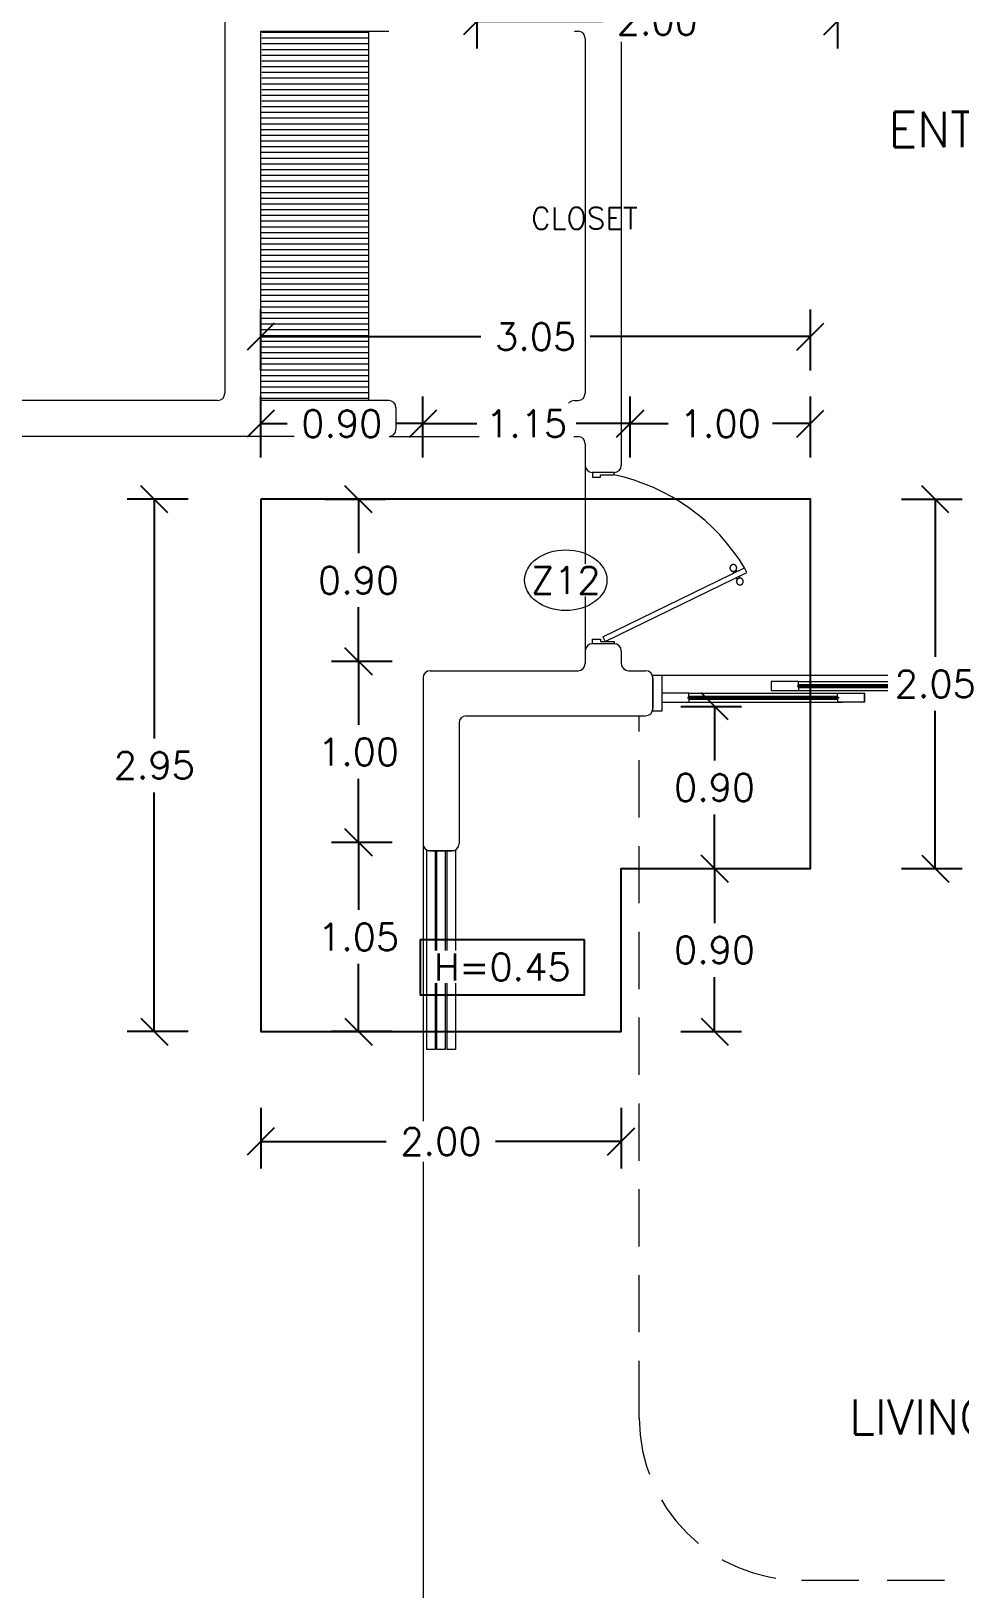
# Model space of a CAD drawing. Header units: metres. Extents: x -25 to 234, y -27 to 52.
# Drawn here: x 108.29 to 113.45, y 38.14 to 46.78 of the extents above; entities that cross this region are included whole.
import ezdxf

# ---------------------------------------------------------------- set-up
doc = ezdxf.new("R2010")
doc.units = ezdxf.units.M
doc.header["$LTSCALE"] = 0.1
doc.header["$MEASUREMENT"] = 0
doc.header["$PDMODE"] = 66
doc.linetypes.add('CONTINUA', pattern=[0])
doc.linetypes.add('HIDDEN2', pattern=[4.7625, 3.175, -1.5875])
for name, color, linetype, lineweight in [('0-S-GRID-IDEN', 1, 'Continuous', 9), ('A-DOOR', 251, 'Continuous', 5), ('A-WALL', 7, 'Continuous', 5), ('baños', 251, 'Continuous', 0), ('closets', 253, 'Continuous', 0), ('piscina', 131, 'Continuous', 0), ('piso', 253, 'Continuous', 0)]:
    doc.layers.add(name, color=color, linetype=linetype, lineweight=lineweight)
for name, color, linetype in [('001-DIMTEXTO', 4, 'Continuous'), ('DIMENSIONES', 7, 'Continuous'), ('DIMTEXTO', 4, 'Continuous'), ('TEXTOS', 4, 'Continuous'), ('ZAPATAS', 6, 'Continuous')]:
    doc.layers.add(name, color=color, linetype=linetype)
doc.layers.add('Techos 1', color=7, linetype='HIDDEN2', lineweight=9, true_color=0x42391a)
doc.styles.add('SMPLEX', font='simplex.shx')
doc.styles.get("Standard").update_dxf_attribs({"font": 'arial.ttf'})
doc.dimstyles.new('DIM-75', dxfattribs={"dimscale": 0.75, "dimtxt": 0.2, "dimasz": 0.2, "dimexe": 0.2, "dimexo": 0.2, "dimgap": 0.1, "dimtad": 0, "dimtih": 1, "dimtoh": 1, "dimzin": 0, "dimdsep": 46, "dimtxsty": 'SMPLEX', "dimblk1": 'OBLIQUE', "dimblk2": 'OBLIQUE', "dimsah": 1, "dimcen": 0.2, "dimclrd": 4, "dimclre": 4, "dimclrt": 4, "dimadec": 0, "dimazin": 0, "dimtfac": 1, "dimtmove": 1, "dimatfit": 3, "dimldrblk": 'OPEN30', "dimfxl": 0.25, "dimfxlon": 1, "dimtfill": 1, "dimtolj": 1, "dimtzin": 0, "dimarcsym": 0})

# ---------------------------------------------------------------- blocks, each defined once
blk = doc.blocks.new('puerta 1.00')
at = {"layer": 'A-DOOR'}
for p, q in [((-0.15, -0.0125), (-0.9369, -0.3949)), ((-0.1376, -0.038), (-0.9245, -0.4204)), ((-0.1376, -0.038), (-0.15, -0.0125)), ((-0.9369, -0.3949), (-0.9245, -0.4204)), ((-0.8946, -0.3743), (-0.8996, -0.3641)), ((-0.8777, -0.3661), (-0.8826, -0.3559)), ((-0.8822, -0.3998), (-0.8772, -0.4101)), ((-0.8653, -0.3916), (-0.8603, -0.4018))]:
    blk.add_line(p, q, dxfattribs=at)
for points in [[(-0.08, 0), (-0.08, -0.025), (-0.125, -0.025), (-0.125, -0.0125), (-0.2, -0.0125), (-0.2, 0), (-0.08, 0)], [(-0.08, -0.95), (-0.08, -0.925), (-0.125, -0.925), (-0.125, -0.9375), (-0.2, -0.9375), (-0.2, -0.95), (-0.08, -0.95)]]:
    blk.add_lwpolyline(points, dxfattribs=at)
blk.add_arc((0.0366, 0.1602), 1.1229, 211.13358, 257.83427, dxfattribs=at)
for points in [[(-0.8982, -0.3642), (-0.9033, -0.3642), (-0.912, -0.3591), (-0.917, -0.3504), (-0.917, -0.3403), (-0.912, -0.3316), (-0.9033, -0.3265), (-0.8932, -0.3265), (-0.8844, -0.3316), (-0.8794, -0.3403), (-0.8794, -0.3504), (-0.8844, -0.3591), (-0.8932, -0.3642), (-0.8982, -0.3642)], [(-0.8617, -0.4394), (-0.8667, -0.4394), (-0.8754, -0.4344), (-0.8805, -0.4256), (-0.8805, -0.4156), (-0.8754, -0.4068), (-0.8667, -0.4018), (-0.8566, -0.4018), (-0.8479, -0.4068), (-0.8428, -0.4156), (-0.8428, -0.4257), (-0.8479, -0.4344), (-0.8566, -0.4394), (-0.8617, -0.4394)]]:
    blk.add_open_spline(points, degree=2, dxfattribs=at)
blk = doc.blocks.new('PL BASE 1N NASAS 09')
at = {"layer": 'closets', "transparency": 33554687}
h = blk.add_hatch(dxfattribs=at)
h.set_pattern_fill('LINE', color=256, scale=0.01, angle=180)
h.set_pattern_definition([(180, (-436.975463, -2859.17424), (-4e-18, -0.03175), [])])
h.paths.add_polyline_path([(-100.8257, -37.4997), (-100.8295, -39.5497), (-100.2311, -39.5497), (-100.2311, -37.4997)])
at = {"layer": 'A-DOOR'}
for p, q in [((-97.0736, -41.1051), (-97.0736, -41.0604)), ((-97.0736, -41.1051), (-97.0736, -41.0604)), ((-97.8484, -41.1101), (-97.9984, -41.1101)), ((-97.9984, -41.1101), (-97.9984, -41.1601)), ((-97.8484, -41.1101), (-97.9984, -41.1101)), ((-97.9984, -41.1101), (-97.9984, -41.1601)), ((-97.8534, -41.1326), (-97.8534, -41.1376)), ((-97.8534, -41.1326), (-97.1511, -41.1326)), ((-97.8534, -41.1326), (-97.8534, -41.1376)), ((-97.8534, -41.1326), (-97.1511, -41.1326)), ((-97.8534, -41.1376), (-97.1511, -41.1376)), ((-97.8534, -41.1376), (-97.1511, -41.1376)), ((-97.8484, -41.1326), (-97.8484, -41.1101)), ((-97.8484, -41.1101), (-97.1299, -41.1101)), ((-97.8484, -41.1326), (-97.8484, -41.1101)), ((-97.8484, -41.1101), (-97.1299, -41.1101)), ((-97.8434, -41.1279), (-97.8484, -41.1279)), ((-97.8434, -41.1279), (-97.8484, -41.1279)), ((-97.8484, -41.1376), (-97.8484, -41.1601)), ((-97.8484, -41.1376), (-97.8484, -41.1601)), ((-97.8434, -41.1424), (-97.8484, -41.1424)), ((-97.8434, -41.1424), (-97.8484, -41.1424)), ((-97.8434, -41.1279), (-97.8434, -41.1326)), ((-97.1611, -41.1279), (-97.8434, -41.1279)), ((-97.8434, -41.1279), (-97.8434, -41.1326)), ((-97.1611, -41.1279), (-97.8434, -41.1279)), ((-97.8434, -41.1424), (-97.8434, -41.1376)), ((-97.8434, -41.1424), (-97.8434, -41.1376)), ((-97.8434, -41.1424), (-97.1611, -41.1424)), ((-97.8434, -41.1424), (-97.1611, -41.1424)), ((-97.1611, -41.1279), (-97.1561, -41.1279)), ((-97.1611, -41.1279), (-97.1611, -41.1326)), ((-97.1611, -41.1279), (-97.1561, -41.1279)), ((-97.1611, -41.1279), (-97.1611, -41.1326)), ((-97.1611, -41.1424), (-97.1611, -41.1376)), ((-97.1611, -41.1424), (-97.1611, -41.1376)), ((-97.1611, -41.1424), (-97.1561, -41.1424)), ((-97.1611, -41.1424), (-97.1561, -41.1424)), ((-97.1561, -41.1101), (-97.0061, -41.1101)), ((-97.1561, -41.1326), (-97.1561, -41.1101)), ((-97.1561, -41.1101), (-97.0061, -41.1101)), ((-97.1561, -41.1326), (-97.1561, -41.1101)), ((-97.1561, -41.1376), (-97.1561, -41.1601)), ((-97.1561, -41.1376), (-97.1561, -41.1601)), ((-97.1511, -41.1326), (-97.1511, -41.1376)), ((-97.1511, -41.1326), (-97.1511, -41.1376)), ((-97.0886, -41.07), (-97.0886, -41.1051)), ((-97.0886, -41.07), (-97.0886, -41.1051)), ((-97.0061, -41.1601), (-97.0061, -41.1101)), ((-97.0061, -41.1101), (-97.0061, -41.1601)), ((-97.0061, -41.1601), (-97.0061, -41.1101)), ((-97.0061, -41.1101), (-97.0061, -41.1601)), ((-98.4561, -41.1747), (-98.6061, -41.1747)), ((-98.6061, -41.1747), (-98.6061, -41.2247)), ((-98.4561, -41.1747), (-98.6061, -41.1747)), ((-98.6061, -41.1747), (-98.6061, -41.2247)), ((-98.6061, -41.2247), (-98.4561, -41.2247)), ((-98.6061, -41.2247), (-98.4561, -41.2247)), ((-98.4611, -41.1972), (-98.4611, -41.2022)), ((-98.4611, -41.1972), (-97.6261, -41.1972)), ((-98.4611, -41.1972), (-98.4611, -41.2022)), ((-98.4611, -41.1972), (-97.6261, -41.1972)), ((-98.4611, -41.2022), (-97.6261, -41.2022)), ((-98.4611, -41.2022), (-97.6261, -41.2022)), ((-98.4561, -41.1972), (-98.4561, -41.1747)), ((-98.4561, -41.1747), (-97.6049, -41.1747)), ((-98.4561, -41.1972), (-98.4561, -41.1747)), ((-98.4561, -41.1747), (-97.6049, -41.1747)), ((-98.4511, -41.1925), (-98.4561, -41.1925)), ((-98.4511, -41.1925), (-98.4561, -41.1925)), ((-98.4561, -41.2022), (-98.4561, -41.2247)), ((-98.4561, -41.2022), (-98.4561, -41.2247)), ((-98.4511, -41.207), (-98.4561, -41.207)), ((-98.4511, -41.207), (-98.4561, -41.207)), ((-98.4561, -41.2247), (-97.6049, -41.2247)), ((-98.4561, -41.2247), (-97.6049, -41.2247)), ((-98.4511, -41.1925), (-98.4511, -41.1972)), ((-97.6361, -41.1925), (-98.4511, -41.1925)), ((-98.4511, -41.1925), (-98.4511, -41.1972)), ((-97.6361, -41.1925), (-98.4511, -41.1925)), ((-98.4511, -41.207), (-98.4511, -41.2022)), ((-98.4511, -41.207), (-98.4511, -41.2022)), ((-98.4511, -41.207), (-97.6361, -41.207)), ((-98.4511, -41.207), (-97.6361, -41.207)), ((-97.9984, -41.1601), (-97.8484, -41.1601)), ((-97.9984, -41.1601), (-97.8484, -41.1601)), ((-97.8484, -41.1601), (-97.1299, -41.1601)), ((-97.8484, -41.1601), (-97.1299, -41.1601)), ((-97.6361, -41.1925), (-97.6311, -41.1925)), ((-97.6361, -41.1925), (-97.6361, -41.1972)), ((-97.6361, -41.1925), (-97.6311, -41.1925)), ((-97.6361, -41.1925), (-97.6361, -41.1972)), ((-97.6361, -41.207), (-97.6361, -41.2022)), ((-97.6361, -41.207), (-97.6361, -41.2022)), ((-97.6361, -41.207), (-97.6311, -41.207)), ((-97.6361, -41.207), (-97.6311, -41.207)), ((-97.6311, -41.1747), (-97.4811, -41.1747)), ((-97.6311, -41.1972), (-97.6311, -41.1747)), ((-97.6311, -41.1747), (-97.4811, -41.1747)), ((-97.6311, -41.1972), (-97.6311, -41.1747)), ((-97.6311, -41.2022), (-97.6311, -41.2247)), ((-97.6311, -41.2022), (-97.6311, -41.2247)), ((-97.4811, -41.2247), (-97.6311, -41.2247)), ((-97.4811, -41.2247), (-97.6311, -41.2247)), ((-97.6261, -41.1972), (-97.6261, -41.2022)), ((-97.6261, -41.1972), (-97.6261, -41.2022)), ((-97.4811, -41.2247), (-97.4811, -41.1747)), ((-97.4811, -41.1747), (-97.4811, -41.2247)), ((-97.4811, -41.2247), (-97.4811, -41.1747)), ((-97.4811, -41.1747), (-97.4811, -41.2247)), ((-97.0061, -41.1601), (-97.1561, -41.1601)), ((-97.0061, -41.1601), (-97.1561, -41.1601)), ((-97.0886, -41.2002), (-97.0886, -41.1651)), ((-97.0886, -41.2002), (-97.0886, -41.1651)), ((-97.0736, -41.1651), (-97.0736, -41.2099)), ((-97.0736, -41.1651), (-97.0736, -41.2099))]:
    blk.add_line(p, q, dxfattribs=at)
at = {"layer": 'A-DOOR', "color": 7}
for points in [[(-97.0736, -41.0604), (-97.0736, -41.07), (-97.1709, -41.07), (-97.1709, -41.0604)], [(-97.0736, -41.0604), (-97.0736, -41.07), (-97.1709, -41.07), (-97.1709, -41.0604)], [(-97.0563, -41.1101), (-97.1058, -41.1101), (-97.1058, -41.1051), (-97.0563, -41.1051)], [(-97.0563, -41.1101), (-97.1058, -41.1101), (-97.1058, -41.1051), (-97.0563, -41.1051)], [(-97.0736, -41.2099), (-97.0736, -41.2002), (-97.1709, -41.2002), (-97.1709, -41.2099)], [(-97.0736, -41.2099), (-97.0736, -41.2002), (-97.1709, -41.2002), (-97.1709, -41.2099)], [(-97.0563, -41.1601), (-97.1058, -41.1601), (-97.1058, -41.1651), (-97.0563, -41.1651)], [(-97.0563, -41.1601), (-97.1058, -41.1601), (-97.1058, -41.1651), (-97.0563, -41.1651)]]:
    blk.add_lwpolyline(points, close=True, dxfattribs=at)
at = {"layer": 'A-DOOR'}
for points in [[(-98.6061, -41.2747), (-98.6561, -41.2747), (-98.6561, -41.0747), (-98.6061, -41.0747)], [(-98.6061, -41.2747), (-98.6561, -41.2747), (-98.6561, -41.0747), (-98.6061, -41.0747)], [(-99.9113, -43.1497), (-99.8613, -43.1497), (-99.8613, -42.0497), (-99.9113, -42.0497)], [(-99.8563, -43.1497), (-99.8063, -43.1497), (-99.8063, -42.0497), (-99.8563, -42.0497)], [(-99.7983, -43.1497), (-99.7483, -43.1497), (-99.7483, -42.0497), (-99.7983, -42.0497)]]:
    blk.add_lwpolyline(points, close=True, dxfattribs=at)
at = {"layer": 'A-WALL'}
for p, q in [((-101.031, -35.4897), (-101.031, -39.5097)), ((-98.8311, -35.4897), (-98.8311, -39.9097)), ((-100.831, -37.4997), (-100.1211, -37.4997)), ((-100.831, -39.5497), (-100.831, -37.4997)), ((-99.1011, -37.4997), (-99.1011, -37.4997)), ((-99.0911, -37.4997), (-99.0711, -37.4997)), ((-99.0311, -37.5397), (-99.0311, -39.5097)), ((-101.071, -39.5497), (-103.941, -39.5497)), ((-100.1211, -39.5497), (-100.831, -39.5497)), ((-100.0811, -39.5897), (-100.0811, -39.7097)), ((-99.1311, -39.5897), (-99.1311, -39.7097)), ((-99.0911, -39.5497), (-99.0711, -39.5497)), ((-100.1211, -39.7497), (-103.941, -39.7497)), ((-99.0911, -39.7497), (-99.0711, -39.7497)), ((-99.0311, -39.7897), (-99.0311, -39.9097)), ((-98.8711, -39.9497), (-98.9911, -39.9497)), ((-99.0311, -40.9397), (-99.0311, -41.0097)), ((-98.8711, -40.8997), (-98.9911, -40.8997)), ((-98.8311, -40.9397), (-98.8311, -41.0097)), ((-99.8911, -41.0497), (-99.0711, -41.0497)), ((-98.7911, -41.0497), (-98.696, -41.0497)), ((-99.9311, -41.0897), (-99.9311, -42.0097)), ((-98.656, -41.0897), (-98.656, -41.2597)), ((-98.656, -41.1197), (-98.656, -41.2297)), ((-99.6911, -41.2997), (-98.696, -41.2997)), ((-99.7311, -41.3397), (-99.7311, -42.0097))]:
    blk.add_line(p, q, dxfattribs=at)
at = {"layer": 'A-WALL', "transparency": 33554684}
for p, q in [((-99.8911, -42.0497), (-99.7711, -42.0497)), ((-99.8011, -42.0497), (-99.8611, -42.0497))]:
    blk.add_line(p, q, dxfattribs=at)
at = {"layer": 'A-WALL'}
for centre, start, end in [((-99.0711, -37.5397), 0, 90), ((-101.071, -39.5097), 270, 0), ((-99.0711, -39.5097), 270, 0), ((-100.1211, -39.5897), 0, 90), ((-99.0911, -39.5897), 90, 180), ((-100.1211, -39.7097), 270, 0), ((-99.0911, -39.7097), 180, 270), ((-99.0711, -39.7897), 0, 90), ((-98.9911, -39.9097), 180, 270), ((-98.8711, -39.9097), 270, 0), ((-98.9911, -40.9397), 90, 180), ((-98.8711, -40.9397), 360, 90), ((-99.8911, -41.0897), 90, 180), ((-99.0711, -41.0097), 270, 360), ((-98.7911, -41.0097), 180, 270), ((-98.696, -41.0897), 0, 90), ((-99.6911, -41.3397), 90, 180), ((-98.696, -41.2597), 270, 0), ((-99.8911, -42.0097), 180, 270), ((-99.7711, -42.0097), 270, 0)]:
    blk.add_arc(centre, 0.04, start, end, dxfattribs=at)
at = {"layer": 'closets', "transparency": 33554687}
blk.add_line((-100.2311, -39.5497), (-100.2311, -37.4997), dxfattribs=at)
at = {"layer": 'piscina', "const_width": 0.004}
for points in [[(-97.8534, -41.1351), (-97.1511, -41.1351)], [(-97.8534, -41.1351), (-97.1511, -41.1351)], [(-98.4611, -41.1997), (-97.6261, -41.1997)], [(-98.4611, -41.1997), (-97.6261, -41.1997)]]:
    blk.add_lwpolyline(points, dxfattribs=at)
at = {"layer": 'piso'}
for p, q in [((-100.1211, -39.7497), (-99.0911, -39.7497)), ((-99.0311, -39.9097), (-99.0311, -40.9397)), ((-98.6561, -41.0747), (-94.6561, -41.0747)), ((-98.6561, -41.0747), (-94.6561, -41.0747)), ((-99.9311, -42.0097), (-99.9311, -48.4897))]:
    blk.add_line(p, q, dxfattribs=at)
at = {"layer": 'Techos 1'}
for p, q in [((-98.7311, -45.1977), (-98.7311, -41.2997)), ((-97.8311, -46.0977), (-95.4811, -46.0977))]:
    blk.add_line(p, q, dxfattribs=at)
blk.add_arc((-97.8311, -45.1977), 0.9, 180, 270, dxfattribs=at)
at = {"layer": 'A-DOOR', "rotation": 180}
blk.add_blockref('puerta 1.00', (-99.0711, -40.8997), dxfattribs=at)
at = {"layer": 'TEXTOS', "width": 3.404877}
for s, insert, char_height, attachment_point in [('{\\Fromans|c0; ENTERTAINMENT}', (-97.482, -38.1433), 0.195, 7), ('{\\Fromans|c0;\\H0.8x;CLOSET\\H1.25x; }', (-98.7396, -38.5982), 0.15, 9), ('{\\Fromans|c0; LIVING ROOM}', (-97.6997, -45.2888), 0.195, 7)]:
    blk.add_mtext(s, dxfattribs=dict(at, insert=insert, char_height=char_height, attachment_point=attachment_point))
blk = doc.blocks.new('_Oblique')
at = {"color": 0, "linetype": 'ByBlock', "lineweight": -2}
blk.add_line((-0.5, -0.5), (0.5, 0.5), dxfattribs=at)
blk = doc.blocks.new('*D1046')
at = {"layer": 'Defpoints', "color": 0, "linetype": 'CONTINUA', "transparency": 16777216}
for p in [(113.9585, -6.8559), (114.5491, -6.8559), (114.5491, -9.8104)]:
    blk.add_point(p, dxfattribs=at)
at = {"layer": 'DIMENSIONES', "color": 4, "linetype": 'CONTINUA', "lineweight": -2, "transparency": 16777216}
for p, q in [((114.146, -6.8559), (113.8085, -6.8559)), ((113.9585, -6.8559), (113.9585, -8.1831)), ((113.9585, -9.8104), (113.9585, -8.4831)), ((114.146, -9.8104), (113.8085, -9.8104))]:
    blk.add_line(p, q, dxfattribs=at)
at = {"layer": 'DIMENSIONES', "color": 4, "linetype": 'CONTINUA', "lineweight": -2, "transparency": 16777216, "xscale": 0.15, "yscale": 0.15, "zscale": 0.15}
for p, rotation in [((113.9585, -6.8559), 90), ((113.9585, -9.8104), 270)]:
    blk.add_blockref('_Oblique', p, dxfattribs=dict(at, rotation=rotation))
at = {"layer": 'DIMENSIONES', "color": 4, "linetype": 'CONTINUA', "transparency": 16777216, "insert": (113.9585, -8.3331), "char_height": 0.15, "attachment_point": 5, "style": 'SMPLEX', "bg_fill": 3, "box_fill_scale": 1.25, "bg_fill_color": 256, "bg_fill_true_color": 13158600, "bg_fill_transparency": 0}
blk.add_mtext('\\A1;2.95', dxfattribs=at)
blk = doc.blocks.new('_Open30')
at = {"layer": 'DIMTEXTO', "color": 0, "lineweight": -2}
for p, q in [((-1, 0.268), (0, 0)), ((0, 0), (-1, -0.268)), ((0, 0), (-1, 0))]:
    blk.add_line(p, q, dxfattribs=at)
blk = doc.blocks.new('*D1047')
at = {"layer": 'Defpoints', "color": 0, "linetype": 'CONTINUA', "transparency": 16777216}
for p in [(115.0917, -7.7559), (115.4991, -7.7559), (115.4991, -8.7604)]:
    blk.add_point(p, dxfattribs=at)
at = {"layer": 'DIMENSIONES', "color": 4, "linetype": 'CONTINUA', "lineweight": -2, "transparency": 16777216}
for p, q in [((115.2792, -7.7559), (114.9417, -7.7559)), ((115.0917, -7.7559), (115.0917, -8.1081)), ((115.0917, -8.7604), (115.0917, -8.4081)), ((115.2792, -8.7604), (114.9417, -8.7604))]:
    blk.add_line(p, q, dxfattribs=at)
at = {"layer": 'DIMENSIONES', "color": 4, "linetype": 'CONTINUA', "lineweight": -2, "transparency": 16777216, "xscale": 0.15, "yscale": 0.15, "zscale": 0.15}
for p, rotation in [((115.0917, -7.7559), 90), ((115.0917, -8.7604), 270)]:
    blk.add_blockref('_Oblique', p, dxfattribs=dict(at, rotation=rotation))
at = {"layer": 'DIMENSIONES', "color": 4, "linetype": 'CONTINUA', "transparency": 16777216, "insert": (115.0917, -8.2581), "char_height": 0.15, "attachment_point": 5, "style": 'SMPLEX', "bg_fill": 3, "box_fill_scale": 1.25, "bg_fill_color": 256, "bg_fill_true_color": 13158600, "bg_fill_transparency": 0}
blk.add_mtext('\\A1;1.00', dxfattribs=at)
blk = doc.blocks.new('*D1048')
at = {"layer": 'Defpoints', "color": 0, "linetype": 'CONTINUA', "transparency": 16777216}
for p in [(114.5491, -9.8104), (116.5491, -9.8104), (116.5491, -10.4208)]:
    blk.add_point(p, dxfattribs=at)
at = {"layer": 'DIMENSIONES', "color": 4, "linetype": 'CONTINUA', "lineweight": -2, "transparency": 16777216}
for p, q in [((114.5491, -10.2333), (114.5491, -10.5708)), ((116.5491, -10.2333), (116.5491, -10.5708)), ((114.5491, -10.4208), (115.2455, -10.4208)), ((116.5491, -10.4208), (115.8527, -10.4208))]:
    blk.add_line(p, q, dxfattribs=at)
at = {"layer": 'DIMENSIONES', "color": 4, "linetype": 'CONTINUA', "lineweight": -2, "transparency": 16777216, "xscale": 0.15, "yscale": 0.15, "zscale": 0.15, "rotation": 180}
blk.add_blockref('_Oblique', (114.5491, -10.4208), dxfattribs=at)
at = {"layer": 'DIMENSIONES', "color": 4, "linetype": 'CONTINUA', "lineweight": -2, "transparency": 16777216, "xscale": 0.15, "yscale": 0.15, "zscale": 0.15}
blk.add_blockref('_Oblique', (116.5491, -10.4208), dxfattribs=at)
at = {"layer": 'DIMENSIONES', "color": 4, "linetype": 'CONTINUA', "transparency": 16777216, "insert": (115.5491, -10.4208), "char_height": 0.15, "attachment_point": 5, "style": 'SMPLEX', "bg_fill": 3, "box_fill_scale": 1.25, "bg_fill_color": 256, "bg_fill_true_color": 13158600, "bg_fill_transparency": 0}
blk.add_mtext('\\A1;2.00', dxfattribs=at)
blk = doc.blocks.new('*D1049')
at = {"layer": 'Defpoints', "color": 0, "linetype": 'CONTINUA', "transparency": 16777216}
for p in [(116.5491, -8.9059), (117.0672, -8.9059), (116.5316, -9.8104)]:
    blk.add_point(p, dxfattribs=at)
at = {"layer": 'DIMENSIONES', "color": 4, "linetype": 'CONTINUA', "lineweight": -2, "transparency": 16777216}
for p, q in [((116.8797, -8.9059), (117.2172, -8.9059)), ((117.0672, -8.9059), (117.0672, -9.2081)), ((117.0672, -9.8104), (117.0672, -9.5081)), ((116.8797, -9.8104), (117.2172, -9.8104))]:
    blk.add_line(p, q, dxfattribs=at)
at = {"layer": 'DIMENSIONES', "color": 4, "linetype": 'CONTINUA', "lineweight": -2, "transparency": 16777216, "xscale": 0.15, "yscale": 0.15, "zscale": 0.15}
for p, rotation in [((117.0672, -8.9059), 90), ((117.0672, -9.8104), 270)]:
    blk.add_blockref('_Oblique', p, dxfattribs=dict(at, rotation=rotation))
at = {"layer": 'DIMENSIONES', "color": 4, "linetype": 'CONTINUA', "transparency": 16777216, "insert": (117.0672, -9.3581), "char_height": 0.15, "attachment_point": 5, "style": 'SMPLEX', "bg_fill": 3, "box_fill_scale": 1.25, "bg_fill_color": 256, "bg_fill_true_color": 13158600, "bg_fill_transparency": 0}
blk.add_mtext('\\A1;0.90', dxfattribs=at)
blk = doc.blocks.new('*D1050')
at = {"layer": 'Defpoints', "color": 0, "linetype": 'CONTINUA', "transparency": 16777216}
for p in [(117.5991, -5.9535), (114.5491, -6.8559), (117.5991, -6.8559)]:
    blk.add_point(p, dxfattribs=at)
at = {"layer": 'DIMENSIONES', "color": 4, "linetype": 'CONTINUA', "lineweight": -2, "transparency": 16777216}
for p, q in [((114.5491, -6.141), (114.5491, -5.8035)), ((117.5991, -6.141), (117.5991, -5.8035)), ((114.5491, -5.9535), (115.7705, -5.9535)), ((117.5991, -5.9535), (116.3777, -5.9535))]:
    blk.add_line(p, q, dxfattribs=at)
at = {"layer": 'DIMENSIONES', "color": 4, "linetype": 'CONTINUA', "lineweight": -2, "transparency": 16777216, "xscale": 0.15, "yscale": 0.15, "zscale": 0.15, "rotation": 180}
blk.add_blockref('_Oblique', (114.5491, -5.9535), dxfattribs=at)
at = {"layer": 'DIMENSIONES', "color": 4, "linetype": 'CONTINUA', "lineweight": -2, "transparency": 16777216, "xscale": 0.15, "yscale": 0.15, "zscale": 0.15}
blk.add_blockref('_Oblique', (117.5991, -5.9535), dxfattribs=at)
at = {"layer": 'DIMENSIONES', "color": 4, "linetype": 'CONTINUA', "transparency": 16777216, "insert": (116.0741, -5.9535), "char_height": 0.15, "attachment_point": 5, "style": 'SMPLEX', "bg_fill": 3, "box_fill_scale": 1.25, "bg_fill_color": 256, "bg_fill_true_color": 13158600, "bg_fill_transparency": 0}
blk.add_mtext('\\A1;3.05', dxfattribs=at)
blk = doc.blocks.new('*D1051')
at = {"layer": 'Defpoints', "color": 0, "linetype": 'CONTINUA', "transparency": 16777216}
for p in [(117.5991, -6.8559), (118.292, -6.8559), (117.5991, -8.9059)]:
    blk.add_point(p, dxfattribs=at)
at = {"layer": 'DIMENSIONES', "color": 4, "linetype": 'CONTINUA', "lineweight": -2, "transparency": 16777216}
for p, q in [((118.1045, -6.8559), (118.442, -6.8559)), ((118.292, -6.8559), (118.292, -7.7309)), ((118.292, -8.9059), (118.292, -8.0309)), ((118.1045, -8.9059), (118.442, -8.9059))]:
    blk.add_line(p, q, dxfattribs=at)
at = {"layer": 'DIMENSIONES', "color": 4, "linetype": 'CONTINUA', "lineweight": -2, "transparency": 16777216, "xscale": 0.15, "yscale": 0.15, "zscale": 0.15}
for p, rotation in [((118.292, -6.8559), 90), ((118.292, -8.9059), 270)]:
    blk.add_blockref('_Oblique', p, dxfattribs=dict(at, rotation=rotation))
at = {"layer": 'DIMENSIONES', "color": 4, "linetype": 'CONTINUA', "transparency": 16777216, "insert": (118.292, -7.8809), "char_height": 0.15, "attachment_point": 5, "style": 'SMPLEX', "bg_fill": 3, "box_fill_scale": 1.25, "bg_fill_color": 256, "bg_fill_true_color": 13158600, "bg_fill_transparency": 0}
blk.add_mtext('\\A1;2.05', dxfattribs=at)
blk = doc.blocks.new('*D1113')
at = {"layer": 'Defpoints', "color": 0, "linetype": 'CONTINUA', "transparency": 16777216}
for p in [(115.4991, -8.7604), (115.0917, -9.8104), (115.4991, -9.8104)]:
    blk.add_point(p, dxfattribs=at)
at = {"layer": 'DIMENSIONES', "color": 4, "linetype": 'CONTINUA', "lineweight": -2, "transparency": 16777216}
for p, q in [((115.2792, -8.7604), (114.9417, -8.7604)), ((115.0917, -8.7604), (115.0917, -9.1354)), ((115.0917, -9.8104), (115.0917, -9.4354)), ((115.2792, -9.8104), (114.9417, -9.8104))]:
    blk.add_line(p, q, dxfattribs=at)
at = {"layer": 'DIMENSIONES', "color": 4, "linetype": 'CONTINUA', "lineweight": -2, "transparency": 16777216, "xscale": 0.15, "yscale": 0.15, "zscale": 0.15}
for p, rotation in [((115.0917, -8.7604), 90), ((115.0917, -9.8104), 270)]:
    blk.add_blockref('_Oblique', p, dxfattribs=dict(at, rotation=rotation))
at = {"layer": 'DIMENSIONES', "color": 4, "linetype": 'CONTINUA', "transparency": 16777216, "insert": (115.0917, -9.2854), "char_height": 0.15, "attachment_point": 5, "style": 'SMPLEX', "bg_fill": 3, "box_fill_scale": 1.25, "bg_fill_color": 256, "bg_fill_true_color": 13158600, "bg_fill_transparency": 0}
blk.add_mtext('\\A1;1.05', dxfattribs=at)
blk = doc.blocks.new('*D1114')
at = {"layer": 'Defpoints', "color": 0, "linetype": 'CONTINUA', "transparency": 16777216}
for p in [(114.5491, -6.8559), (115.0917, -6.8559), (115.4991, -7.7559)]:
    blk.add_point(p, dxfattribs=at)
at = {"layer": 'DIMENSIONES', "color": 4, "linetype": 'CONTINUA', "lineweight": -2, "transparency": 16777216}
for p, q in [((114.9042, -6.8559), (115.2417, -6.8559)), ((115.0917, -6.8559), (115.0917, -7.1559)), ((115.0917, -7.7559), (115.0917, -7.4559)), ((115.2792, -7.7559), (114.9417, -7.7559))]:
    blk.add_line(p, q, dxfattribs=at)
at = {"layer": 'DIMENSIONES', "color": 4, "linetype": 'CONTINUA', "lineweight": -2, "transparency": 16777216, "xscale": 0.15, "yscale": 0.15, "zscale": 0.15}
for p, rotation in [((115.0917, -6.8559), 90), ((115.0917, -7.7559), 270)]:
    blk.add_blockref('_Oblique', p, dxfattribs=dict(at, rotation=rotation))
at = {"layer": 'DIMENSIONES', "color": 4, "linetype": 'CONTINUA', "transparency": 16777216, "insert": (115.0917, -7.3059), "char_height": 0.15, "attachment_point": 5, "style": 'SMPLEX', "bg_fill": 3, "box_fill_scale": 1.25, "bg_fill_color": 256, "bg_fill_true_color": 13158600, "bg_fill_transparency": 0}
blk.add_mtext('\\A1;0.90', dxfattribs=at)
blk = doc.blocks.new('*D1115')
at = {"layer": 'Defpoints', "color": 0, "linetype": 'CONTINUA', "transparency": 16777216}
for p in [(117.5991, -6.4365), (116.5991, -6.8559), (117.5991, -8.0059)]:
    blk.add_point(p, dxfattribs=at)
at = {"layer": 'DIMENSIONES', "color": 4, "linetype": 'CONTINUA', "lineweight": -2, "transparency": 16777216}
for p, q in [((116.5991, -6.624), (116.5991, -6.2865)), ((117.5991, -6.624), (117.5991, -6.2865)), ((116.5991, -6.4365), (116.8098, -6.4365)), ((117.5991, -6.4365), (117.3884, -6.4365))]:
    blk.add_line(p, q, dxfattribs=at)
at = {"layer": 'DIMENSIONES', "color": 4, "linetype": 'CONTINUA', "lineweight": -2, "transparency": 16777216, "xscale": 0.15, "yscale": 0.15, "zscale": 0.15, "rotation": 180}
blk.add_blockref('_Oblique', (116.5991, -6.4365), dxfattribs=at)
at = {"layer": 'DIMENSIONES', "color": 4, "linetype": 'CONTINUA', "lineweight": -2, "transparency": 16777216, "xscale": 0.15, "yscale": 0.15, "zscale": 0.15}
blk.add_blockref('_Oblique', (117.5991, -6.4365), dxfattribs=at)
at = {"layer": 'DIMENSIONES', "color": 4, "linetype": 'CONTINUA', "transparency": 16777216, "insert": (117.0991, -6.4365), "char_height": 0.15, "attachment_point": 5, "style": 'SMPLEX', "bg_fill": 3, "box_fill_scale": 1.25, "bg_fill_color": 256, "bg_fill_true_color": 13158600, "bg_fill_transparency": 0}
blk.add_mtext('\\A1;1.00', dxfattribs=at)
blk = doc.blocks.new('*D1116')
at = {"layer": 'Defpoints', "color": 0, "linetype": 'CONTINUA', "transparency": 16777216}
for p in [(116.5991, -6.4365), (115.449, -6.8559), (116.5991, -6.8559)]:
    blk.add_point(p, dxfattribs=at)
at = {"layer": 'DIMENSIONES', "color": 4, "linetype": 'CONTINUA', "lineweight": -2, "transparency": 16777216}
for p, q in [((115.449, -6.624), (115.449, -6.2865)), ((116.5991, -6.624), (116.5991, -6.2865)), ((115.449, -6.4365), (115.749, -6.4365)), ((116.5991, -6.4365), (116.299, -6.4365))]:
    blk.add_line(p, q, dxfattribs=at)
at = {"layer": 'DIMENSIONES', "color": 4, "linetype": 'CONTINUA', "lineweight": -2, "transparency": 16777216, "xscale": 0.15, "yscale": 0.15, "zscale": 0.15, "rotation": 180}
blk.add_blockref('_Oblique', (115.449, -6.4365), dxfattribs=at)
at = {"layer": 'DIMENSIONES', "color": 4, "linetype": 'CONTINUA', "lineweight": -2, "transparency": 16777216, "xscale": 0.15, "yscale": 0.15, "zscale": 0.15}
blk.add_blockref('_Oblique', (116.5991, -6.4365), dxfattribs=at)
at = {"layer": 'DIMENSIONES', "color": 4, "linetype": 'CONTINUA', "transparency": 16777216, "insert": (116.024, -6.4365), "char_height": 0.15, "attachment_point": 5, "style": 'SMPLEX', "bg_fill": 3, "box_fill_scale": 1.25, "bg_fill_color": 256, "bg_fill_true_color": 13158600, "bg_fill_transparency": 0}
blk.add_mtext('\\A1;1.15', dxfattribs=at)
blk = doc.blocks.new('*D1137')
at = {"layer": 'Defpoints', "color": 0, "linetype": 'CONTINUA', "transparency": 16777216}
for p in [(115.7491, -3.2616), (117.7491, -3.2616), (117.7491, -4.2033)]:
    blk.add_point(p, dxfattribs=at)
at = {"layer": 'DIMENSIONES', "color": 4, "linetype": 'CONTINUA', "lineweight": -2, "transparency": 16777216}
for p, q in [((115.7491, -4.0158), (115.7491, -4.3533)), ((117.7491, -4.0158), (117.7491, -4.3533)), ((115.7491, -4.2033), (116.4455, -4.2033)), ((117.7491, -4.2033), (117.0527, -4.2033))]:
    blk.add_line(p, q, dxfattribs=at)
at = {"layer": 'DIMENSIONES', "color": 4, "linetype": 'CONTINUA', "lineweight": -2, "transparency": 16777216, "xscale": 0.15, "yscale": 0.15, "zscale": 0.15, "rotation": 180}
blk.add_blockref('_Oblique', (115.7491, -4.2033), dxfattribs=at)
at = {"layer": 'DIMENSIONES', "color": 4, "linetype": 'CONTINUA', "lineweight": -2, "transparency": 16777216, "xscale": 0.15, "yscale": 0.15, "zscale": 0.15}
blk.add_blockref('_Oblique', (117.7491, -4.2033), dxfattribs=at)
at = {"layer": 'DIMENSIONES', "color": 4, "linetype": 'CONTINUA', "transparency": 16777216, "insert": (116.7491, -4.2033), "char_height": 0.15, "attachment_point": 5, "style": 'SMPLEX', "bg_fill": 3, "box_fill_scale": 1.25, "bg_fill_color": 256, "bg_fill_true_color": 13158600, "bg_fill_transparency": 0}
blk.add_mtext('\\A1;2.00', dxfattribs=at)
blk = doc.blocks.new('*D1228')
at = {"layer": 'Defpoints', "color": 0, "linetype": 'CONTINUA', "transparency": 16777216}
for p in [(116.5991, -8.0059), (116.5991, -8.9059), (117.0672, -8.9059)]:
    blk.add_point(p, dxfattribs=at)
at = {"layer": 'DIMTEXTO', "color": 4, "linetype": 'CONTINUA', "lineweight": -2, "transparency": 16777216}
for p, q in [((116.8797, -8.0059), (117.2172, -8.0059)), ((117.0672, -8.0059), (117.0672, -8.3059)), ((117.0672, -8.9059), (117.0672, -8.6059)), ((116.8797, -8.9059), (117.2172, -8.9059))]:
    blk.add_line(p, q, dxfattribs=at)
at = {"layer": 'DIMTEXTO', "color": 4, "linetype": 'CONTINUA', "lineweight": -2, "transparency": 16777216, "xscale": 0.15, "yscale": 0.15, "zscale": 0.15}
for p, rotation in [((117.0672, -8.0059), 90), ((117.0672, -8.9059), 270)]:
    blk.add_blockref('_Oblique', p, dxfattribs=dict(at, rotation=rotation))
at = {"layer": 'DIMTEXTO', "color": 4, "linetype": 'CONTINUA', "transparency": 16777216, "insert": (117.0672, -8.4559), "char_height": 0.15, "attachment_point": 5, "style": 'SMPLEX', "bg_fill": 3, "box_fill_scale": 1.25, "bg_fill_color": 256, "bg_fill_true_color": 13158600, "bg_fill_transparency": 0}
blk.add_mtext('\\A1;0.90', dxfattribs=at)
blk = doc.blocks.new('*D1231')
at = {"layer": 'Defpoints', "color": 0, "linetype": 'CONTINUA', "transparency": 16777216}
for p in [(114.5491, -6.4365), (114.5491, -6.8559), (115.449, -6.8559)]:
    blk.add_point(p, dxfattribs=at)
at = {"layer": 'DIMTEXTO', "color": 4, "linetype": 'CONTINUA', "lineweight": -2, "transparency": 16777216}
for p, q in [((114.5491, -6.624), (114.5491, -6.2865)), ((115.449, -6.624), (115.449, -6.2865)), ((114.5491, -6.4365), (114.6955, -6.4365)), ((115.449, -6.4365), (115.3026, -6.4365))]:
    blk.add_line(p, q, dxfattribs=at)
at = {"layer": 'DIMTEXTO', "color": 4, "linetype": 'CONTINUA', "lineweight": -2, "transparency": 16777216, "xscale": 0.15, "yscale": 0.15, "zscale": 0.15, "rotation": 180}
blk.add_blockref('_Oblique', (114.5491, -6.4365), dxfattribs=at)
at = {"layer": 'DIMTEXTO', "color": 4, "linetype": 'CONTINUA', "lineweight": -2, "transparency": 16777216, "xscale": 0.15, "yscale": 0.15, "zscale": 0.15}
blk.add_blockref('_Oblique', (115.449, -6.4365), dxfattribs=at)
at = {"layer": 'DIMTEXTO', "color": 4, "linetype": 'CONTINUA', "transparency": 16777216, "insert": (114.999, -6.4365), "char_height": 0.15, "attachment_point": 5, "style": 'SMPLEX', "bg_fill": 3, "box_fill_scale": 1.25, "bg_fill_color": 256, "bg_fill_true_color": 13158600, "bg_fill_transparency": 0}
blk.add_mtext('\\A1;0.90', dxfattribs=at)
blk = doc.blocks.new('A$Cac76d8b6')
at = {"layer": 'ZAPATAS', "lineweight": 25}
blk.add_lwpolyline([(25.084, 20.0822), (25.084, 17.1277), (27.084, 17.1277), (27.084, 18.0322), (28.134, 18.0322), (28.134, 20.0822)], close=True, dxfattribs=at)
at = {"layer": 'DIMENSIONES', "linetype": 'CONTINUA'}
dim = blk.add_linear_dim(base=(28.284, 22.7348), p1=(26.284, 23.6765), p2=(28.284, 23.6765), dimstyle='DIM-75', dxfattribs=at)
dim.commit()
dim.dimension.update_dxf_attribs({"geometry": '*D1137', "text_midpoint": (27.284, 22.7348), "insert": (-89.4651, 26.938)})
at = {"layer": 'DIMTEXTO', "color": 4, "insert": (26.7765, 19.6326), "char_height": 0.15, "attachment_point": 5, "rotation": 0, "style": 'SMPLEX', "bg_fill": 3, "box_fill_scale": 1.1, "bg_fill_color": 256, "bg_fill_true_color": 13158600, "bg_fill_transparency": 0}
blk.add_mtext('\\A1;Z12', dxfattribs=at)
at = {"layer": 'DIMENSIONES', "linetype": 'CONTINUA'}
for base, p1, p2, picture, middle in [((24.4935, 20.0822), (25.084, 17.1277), (25.084, 20.0822), '*D1046', (24.4935, 18.6049)), ((25.6266, 19.1822), (26.034, 18.1777), (26.034, 19.1822), '*D1047', (25.6266, 18.6799))]:
    dim = blk.add_linear_dim(base=base, p1=p1, p2=p2, angle=90, dimstyle='DIM-75', dxfattribs=at)
    dim.commit()
    dim.dimension.update_dxf_attribs({"geometry": picture, "text_midpoint": middle, "insert": (-89.4651, 26.938)})
at = {"layer": '0-S-GRID-IDEN'}
blk.add_ellipse((26.7765, 19.6326), major_axis=(0.2285, 0), ratio=0.736432, dxfattribs=at)
at = {"layer": 'DIMENSIONES', "linetype": 'CONTINUA'}
for base, p1, p2, picture, middle in [((28.134, 20.9845), (25.084, 20.0822), (28.134, 20.0822), '*D1050', (26.609, 20.9845)), ((27.084, 16.5172), (25.084, 17.1277), (27.084, 17.1277), '*D1048', (26.084, 16.5172))]:
    dim = blk.add_linear_dim(base=base, p1=p1, p2=p2, dimstyle='DIM-75', dxfattribs=at)
    dim.commit()
    dim.dimension.update_dxf_attribs({"geometry": picture, "text_midpoint": middle, "insert": (-89.4651, 26.938)})
for base, p1, p2, picture, middle in [((25.6266, 20.0822), (26.034, 19.1822), (25.084, 20.0822), '*D1114', (25.6266, 19.6322)), ((28.8269, 20.0822), (28.134, 18.0322), (28.134, 20.0822), '*D1051', (28.8269, 19.0572)), ((25.6266, 17.1277), (26.034, 18.1777), (26.034, 17.1277), '*D1113', (25.6266, 17.6527)), ((27.6021, 18.0322), (27.0665, 17.1277), (27.084, 18.0322), '*D1049', (27.6021, 17.5799))]:
    dim = blk.add_linear_dim(base=base, p1=p1, p2=p2, angle=90, dimstyle='DIM-75', dxfattribs=at)
    dim.commit()
    dim.dimension.update_dxf_attribs({"geometry": picture, "text_midpoint": middle, "insert": (-89.4651, 26.938)})
at = {"layer": 'DIMTEXTO', "color": 4}
blk.add_lwpolyline([(26.8809, 17.6373), (25.9684, 17.6373), (25.9684, 17.3317), (26.8809, 17.3317)], close=True, dxfattribs=at)
at = {"layer": 'DIMENSIONES', "linetype": 'CONTINUA'}
dim = blk.add_linear_dim(base=(28.134, 20.5015), p1=(27.134, 20.0822), p2=(28.134, 18.9322), dimstyle='DIM-75', dxfattribs=at)
dim.commit()
dim.dimension.update_dxf_attribs({"geometry": '*D1115', "text_midpoint": (27.634, 20.5015), "insert": (-89.4651, 26.938)})
at = {"layer": 'DIMTEXTO', "color": 4, "insert": (26.424, 17.4863), "char_height": 0.15, "attachment_point": 5, "rotation": 0, "style": 'SMPLEX', "bg_fill": 3, "box_fill_scale": 1.1, "bg_fill_color": 256, "bg_fill_true_color": 13158600, "bg_fill_transparency": 0}
blk.add_mtext('\\A1;H=0.45', dxfattribs=at)
at = {"layer": 'DIMENSIONES', "linetype": 'CONTINUA'}
dim = blk.add_linear_dim(base=(27.134, 20.5015), p1=(25.9839, 20.0822), p2=(27.134, 20.0822), dimstyle='DIM-75', dxfattribs=at)
dim.commit()
dim.dimension.update_dxf_attribs({"geometry": '*D1116', "text_midpoint": (26.5589, 20.5015), "insert": (-89.4651, 26.938)})
at = {"layer": 'DIMTEXTO', "linetype": 'CONTINUA'}
dim = blk.add_linear_dim(base=(27.6021, 18.0322), p1=(27.134, 18.9322), p2=(27.134, 18.0322), angle=90, dimstyle='DIM-75', dxfattribs=at)
dim.commit()
dim.dimension.update_dxf_attribs({"geometry": '*D1228', "text_midpoint": (27.6021, 18.4822), "insert": (-89.4651, 26.938)})
dim = blk.add_linear_dim(base=(25.084, 20.5015), p1=(25.9839, 20.0822), p2=(25.084, 20.0822), dimstyle='DIM-75', dxfattribs=at)
dim.commit()
dim.dimension.update_dxf_attribs({"geometry": '*D1231', "text_midpoint": (25.5339, 20.5015), "insert": (-89.4651, 26.938)})

msp = doc.modelspace()

# ---------------------------------------------------------------- block references
at = {"layer": 'baños'}
msp.add_blockref('PL BASE 1N NASAS 09', (210.3991, 84.2818), dxfattribs=at)

# ---------------------------------------------------------------- next in the draw order: block references
at = {"layer": '001-DIMTEXTO', "linetype": 'CONTINUA'}
msp.add_blockref('A$Cac76d8b6', (84.4834, 24.102), dxfattribs=at)

doc.saveas('drawing.dxf')
